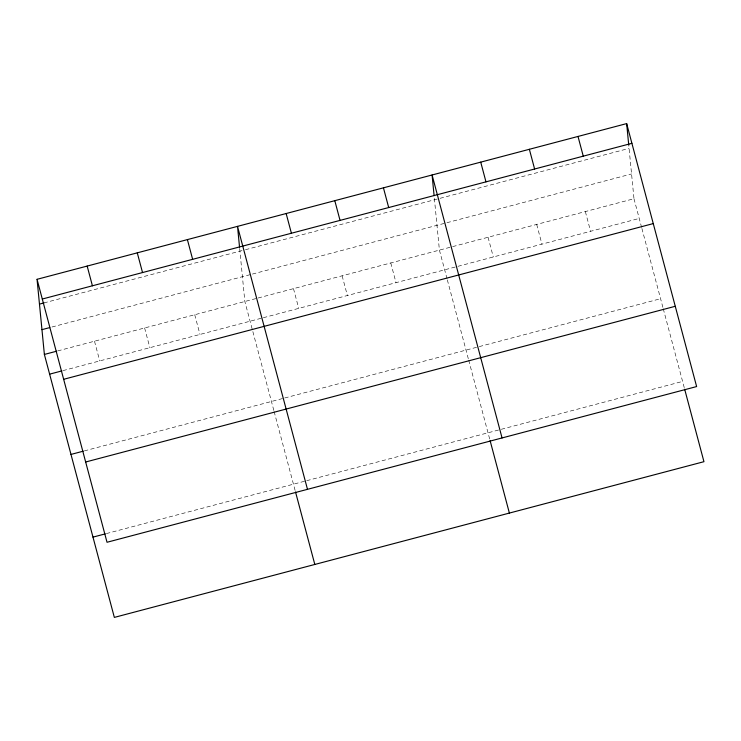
<?xml version="1.0" encoding="UTF-8"?>
<svg xmlns="http://www.w3.org/2000/svg" width="741" height="741" viewBox="0 0 741 741"><rect width="100%" height="100%" fill="white"/><g stroke="black" fill="none" stroke-linecap="round" stroke-linejoin="round"><path stroke-width="0.56" stroke-dasharray="3.71 2.78" d="M43.923 302.93L244.354 249.995M245.466 249.708L438.922 198.607M440.034 198.319L629.072 148.395M51.981 327.003L251.273 274.374M252.375 274.077L445.841 222.985M446.943 222.698L631.564 173.94M57.742 350.91L257.007 298.29M258.109 297.993L633.981 198.727L628.868 146.329M62.985 370.62L262.249 318M263.351 317.713L456.817 266.612M457.929 266.325L639.224 218.447M84.344 450.899L283.608 398.269M284.711 397.982L478.177 346.89M479.279 346.593L660.583 298.716M106.352 533.594L305.616 480.974M306.718 480.677L500.184 429.585M501.287 429.298L682.591 381.42M633.981 198.727L641.604 227.367M641.901 228.478L662.963 307.654M663.26 308.775L684.369 388.108M585.344 211.574L590.586 231.294M536.697 224.421L541.94 244.132M488.06 237.268L493.302 256.979M447.036 278.746L439.413 250.115L434.3 197.717M447.332 279.857L468.395 359.042M468.692 360.154L489.801 439.487M390.766 262.962L396.018 282.673M342.129 275.809L347.372 295.52M293.482 288.647L298.734 308.367M273.827 410.421L244.845 301.494L239.528 247.031M274.124 411.542L295.233 490.875M194.726 314.73L199.977 334.45M144.615 327.967L149.858 347.686M94.496 341.203L99.739 360.923"/><path stroke-width="1.11" d="M37.05 279.311L626.654 123.599L696.623 386.561L107.019 542.273L37.05 279.311L44.377 354.439L114.346 617.401L703.95 461.689L684.665 389.22M42.293 299.031L631.897 143.319M39.468 304.106L43.923 302.93M41.959 329.652L49.758 327.587M44.377 354.439L56.631 351.206M49.628 374.149L61.873 370.917M63.652 379.299L653.256 223.587M70.979 454.428L83.233 451.186M85.66 462.004L675.264 306.292M92.986 537.123L105.241 533.89M578.008 136.446L583.26 156.166M529.37 149.293L534.613 169.013M480.724 162.14L485.976 181.86M502.055 437.95L432.086 174.987L434.096 195.643M490.097 440.608L509.382 513.068M383.44 187.834L388.692 207.545M334.802 200.681L340.045 220.392M286.156 213.528L291.408 233.239M307.487 489.329L237.518 226.376L239.528 247.031M295.529 491.987L314.814 564.457M187.399 239.612L192.641 259.322M137.28 252.838L142.531 272.558M87.169 266.075L92.412 285.794M626.654 123.599L628.766 145.292"/></g></svg>
